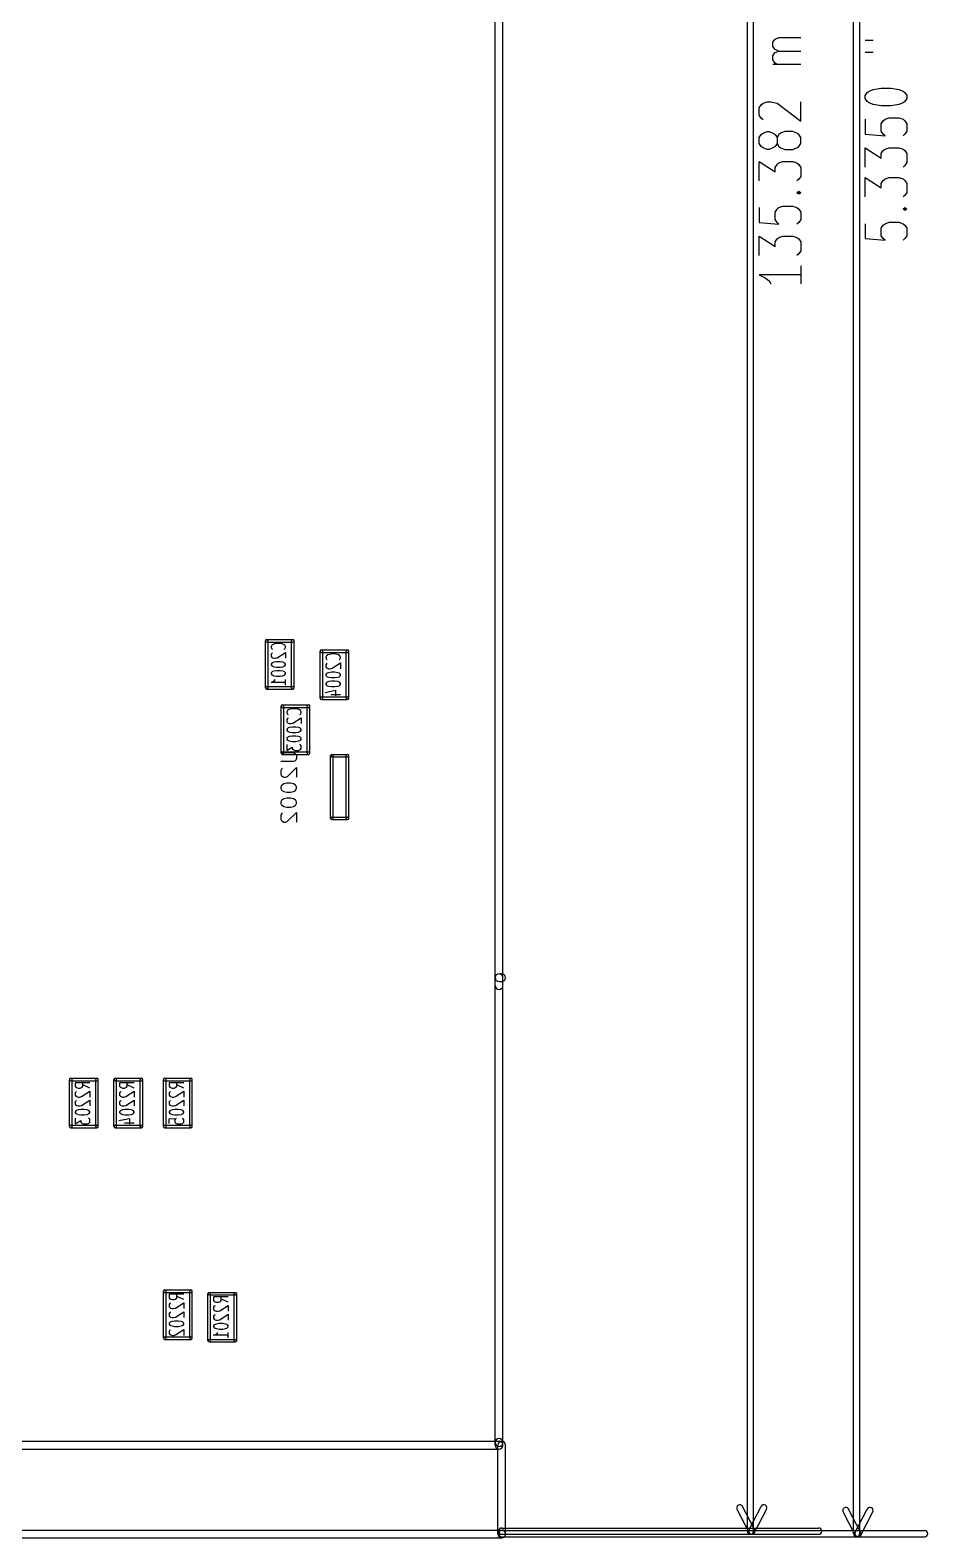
# Model space of a CAD drawing. Extents: x -29274 to 69862, y 24345 to 162744.
# Drawn here: x 52670 to 69862, y 24345 to 53210 of the extents above; entities that cross this region are included whole.
import ezdxf

# ---------------------------------------------------------------- set-up
doc = ezdxf.new("R2010")
doc.units = 0
doc.layers.add('BLACK', color=1, linetype='CONTINUOUS')

msp = doc.modelspace()

# ---------------------------------------------------------------- linework, layer by layer
at = {"layer": 'BLACK'}
for p, q in [((66406, 24474), (66406, 77774)), ((66526, 24474), (66526, 77774)), ((68438, 24426), (68438, 77776)), ((68558, 24426), (68558, 77776)), ((61575, 34920), (61575, 75920)), ((61725, 34920), (61725, 75920)), ((66896, 52981), (66935, 53039)), ((66896, 52896), (66896, 52981)), ((66935, 52839), (66896, 52896)), ((66935, 53039), (67011, 53067)), ((67011, 52810), (66935, 52839)), ((67011, 53067), (67430, 53067)), ((68662, 53016), (68814, 53016)), ((66896, 52724), (66935, 52781)), ((66896, 52639), (66896, 52724)), ((66935, 52581), (66896, 52639)), ((67430, 52553), (66896, 52553)), ((66935, 52781), (67011, 52810)), ((66973, 52553), (66935, 52581)), ((67011, 52810), (67430, 52810)), ((68662, 52787), (68814, 52787)), ((68662, 51959), (68700, 52016)), ((68662, 51902), (68662, 51959)), ((68700, 52016), (68738, 52045)), ((68738, 52045), (68814, 52074)), ((68814, 52074), (68967, 52102)), ((68967, 52102), (69157, 52102)), ((69157, 52102), (69309, 52074)), ((69309, 52074), (69386, 52045)), ((69386, 52045), (69424, 52016)), ((69424, 52016), (69462, 51959)), ((69462, 51959), (69462, 51902)), ((66630, 51725), (66668, 51782)), ((66630, 51582), (66630, 51725)), ((66668, 51782), (66706, 51811)), ((66706, 51811), (66782, 51839)), ((66782, 51839), (66858, 51839)), ((66858, 51839), (66973, 51811)), ((66973, 51811), (67430, 51468)), ((67430, 51468), (67430, 51839)), ((68700, 51845), (68662, 51902)), ((68738, 51816), (68700, 51845)), ((68814, 51788), (68738, 51816)), ((68967, 51759), (68814, 51788)), ((69157, 51759), (68967, 51759)), ((69309, 51788), (69157, 51759)), ((69386, 51816), (69309, 51788)), ((69424, 51845), (69386, 51816)), ((69462, 51902), (69424, 51845)), ((66668, 51525), (66630, 51582)), ((66706, 51496), (66668, 51525)), ((68662, 51503), (68662, 51217)), ((68967, 51417), (69005, 51474)), ((68967, 51274), (68967, 51417)), ((69005, 51474), (69043, 51503)), ((69043, 51503), (69119, 51531)), ((69119, 51531), (69309, 51531)), ((69309, 51531), (69386, 51503)), ((69386, 51503), (69424, 51474)), ((69424, 51474), (69462, 51417)), ((69462, 51417), (69462, 51274)), ((66630, 51154), (66668, 51211)), ((66630, 51040), (66630, 51154)), ((66668, 51211), (66706, 51240)), ((66706, 51240), (66782, 51268)), ((66782, 51268), (66820, 51268)), ((66820, 51268), (66896, 51240)), ((66896, 51240), (66935, 51211)), ((66935, 51211), (66973, 51154)), ((67011, 51211), (66973, 51154)), ((66973, 51154), (66973, 51040)), ((67049, 51240), (67011, 51211)), ((67125, 51268), (67049, 51240)), ((67277, 51268), (67125, 51268)), ((67354, 51240), (67277, 51268)), ((67392, 51211), (67354, 51240)), ((67430, 51154), (67392, 51211)), ((67430, 51040), (67430, 51154)), ((68662, 51217), (69043, 51188)), ((69005, 51217), (68967, 51274)), ((69043, 51188), (69005, 51217)), ((69424, 51217), (69386, 51188)), ((69462, 51274), (69424, 51217)), ((66668, 50982), (66630, 51040)), ((66706, 50954), (66668, 50982)), ((66782, 50925), (66706, 50954)), ((66820, 50925), (66782, 50925)), ((66896, 50954), (66820, 50925)), ((66935, 50982), (66896, 50954)), ((66973, 51040), (66935, 50982)), ((66973, 51040), (67011, 50982)), ((67011, 50982), (67049, 50954)), ((67049, 50954), (67125, 50925)), ((67125, 50925), (67277, 50925)), ((67277, 50925), (67354, 50954)), ((67354, 50954), (67392, 50982)), ((67392, 50982), (67430, 51040)), ((68662, 50589), (68662, 50960)), ((68662, 50960), (68967, 50760)), ((68967, 50846), (69005, 50903)), ((68967, 50760), (68967, 50846)), ((69005, 50903), (69043, 50932)), ((69043, 50932), (69119, 50960)), ((69119, 50960), (69309, 50960)), ((69309, 50960), (69386, 50932)), ((69386, 50932), (69424, 50903)), ((69424, 50903), (69462, 50846)), ((69462, 50846), (69462, 50674)), ((66630, 50326), (66630, 50697)), ((66630, 50697), (66935, 50497)), ((66935, 50583), (66973, 50640)), ((66935, 50497), (66935, 50583)), ((66973, 50640), (67011, 50669)), ((67011, 50669), (67087, 50697)), ((67087, 50697), (67277, 50697)), ((67277, 50697), (67354, 50669)), ((67354, 50669), (67392, 50640)), ((67392, 50640), (67430, 50583)), ((67430, 50583), (67430, 50411)), ((69424, 50617), (69386, 50589)), ((69462, 50674), (69424, 50617)), ((67392, 50354), (67354, 50326)), ((67430, 50411), (67392, 50354)), ((68662, 50018), (68662, 50389)), ((68662, 50389), (68967, 50189)), ((68967, 50275), (69005, 50332)), ((68967, 50189), (68967, 50275)), ((69005, 50332), (69043, 50361)), ((69043, 50361), (69119, 50389)), ((69119, 50389), (69309, 50389)), ((69309, 50389), (69386, 50361)), ((69386, 50361), (69424, 50332)), ((69424, 50332), (69462, 50275)), ((69462, 50275), (69462, 50103)), ((67354, 50097), (67392, 50125)), ((67392, 50068), (67354, 50097)), ((67354, 50097), (67430, 50097)), ((67392, 50125), (67430, 50097)), ((67430, 50097), (67392, 50068)), ((69424, 50046), (69386, 50018)), ((69462, 50103), (69424, 50046)), ((66630, 49812), (66630, 49526)), ((66935, 49726), (66973, 49783)), ((66935, 49583), (66935, 49726)), ((66973, 49783), (67011, 49812)), ((67011, 49812), (67087, 49840)), ((67087, 49840), (67277, 49840)), ((67277, 49840), (67354, 49812)), ((67354, 49812), (67392, 49783)), ((67392, 49783), (67430, 49726)), ((67430, 49726), (67430, 49583)), ((69386, 49789), (69424, 49817)), ((69424, 49760), (69386, 49789)), ((69386, 49789), (69462, 49789)), ((69424, 49817), (69462, 49789)), ((69462, 49789), (69424, 49760)), ((66630, 49526), (67011, 49497)), ((66973, 49526), (66935, 49583)), ((67011, 49497), (66973, 49526)), ((67392, 49526), (67354, 49497)), ((67430, 49583), (67392, 49526)), ((68662, 49504), (68662, 49218)), ((68967, 49418), (69005, 49475)), ((68967, 49275), (68967, 49418)), ((69005, 49475), (69043, 49504)), ((69043, 49504), (69119, 49532)), ((69119, 49532), (69309, 49532)), ((69309, 49532), (69386, 49504)), ((69386, 49504), (69424, 49475)), ((69424, 49475), (69462, 49418)), ((69462, 49418), (69462, 49275)), ((66630, 48898), (66630, 49269)), ((66630, 49269), (66935, 49069)), ((66935, 49155), (66973, 49212)), ((66935, 49069), (66935, 49155)), ((66973, 49212), (67011, 49241)), ((67011, 49241), (67087, 49269)), ((67087, 49269), (67277, 49269)), ((67277, 49269), (67354, 49241)), ((67354, 49241), (67392, 49212)), ((67392, 49212), (67430, 49155)), ((67430, 49155), (67430, 48983)), ((68662, 49218), (69043, 49189)), ((69005, 49218), (68967, 49275)), ((69043, 49189), (69005, 49218)), ((69424, 49218), (69386, 49189)), ((69462, 49275), (69424, 49218)), ((67392, 48926), (67354, 48898)), ((67430, 48983), (67392, 48926)), ((67430, 48527), (66630, 48527)), ((66630, 48527), (66744, 48470)), ((67430, 48698), (67430, 48355)), ((66744, 48470), (66820, 48412)), ((66820, 48412), (66858, 48355)), ((57175, 40620), (57175, 41520)), ((57200, 41545), (57700, 41545)), ((57200, 41495), (57700, 41495)), ((57225, 40620), (57225, 41520)), ((57297, 41433), (57283, 41408)), ((57283, 41408), (57283, 41391)), ((57283, 41391), (57297, 41365)), ((57297, 41279), (57283, 41262)), ((57323, 41451), (57297, 41433)), ((57297, 41365), (57310, 41356)), ((57310, 41288), (57297, 41279)), ((57350, 41459), (57323, 41451)), ((57403, 41468), (57350, 41459)), ((57443, 41468), (57403, 41468)), ((57403, 41193), (57563, 41296)), ((57497, 41459), (57443, 41468)), ((57523, 41451), (57497, 41459)), ((57550, 41433), (57523, 41451)), ((57537, 41356), (57550, 41365)), ((57563, 41408), (57550, 41433)), ((57550, 41365), (57563, 41391)), ((57563, 41391), (57563, 41408)), ((57563, 41296), (57563, 41185)), ((57675, 40620), (57675, 41520)), ((57725, 40620), (57725, 41520)), ((58225, 40420), (58225, 41320)), ((58250, 41345), (58750, 41345)), ((58250, 41295), (58750, 41295)), ((58275, 40420), (58275, 41320)), ((58725, 40420), (58725, 41320)), ((58775, 40420), (58775, 41320)), ((57283, 41262), (57283, 41219)), ((57283, 41219), (57297, 41202)), ((57297, 41091), (57283, 41074)), ((57283, 41074), (57283, 41057)), ((57283, 41057), (57297, 41040)), ((57297, 41202), (57310, 41193)), ((57310, 41100), (57297, 41091)), ((57297, 41040), (57310, 41031)), ((57310, 41193), (57337, 41185)), ((57337, 41108), (57310, 41100)), ((57310, 41031), (57337, 41022)), ((57337, 41185), (57363, 41185)), ((57390, 41117), (57337, 41108)), ((57337, 41022), (57390, 41014)), ((57363, 41185), (57403, 41193)), ((57457, 41117), (57390, 41117)), ((57390, 41014), (57457, 41014)), ((57510, 41108), (57457, 41117)), ((57457, 41014), (57510, 41022)), ((57537, 41100), (57510, 41108)), ((57510, 41022), (57537, 41031)), ((57550, 41091), (57537, 41100)), ((57537, 41031), (57550, 41040)), ((57563, 41074), (57550, 41091)), ((57550, 41040), (57563, 41057)), ((57563, 41057), (57563, 41074)), ((58347, 41233), (58333, 41208)), ((58333, 41208), (58333, 41191)), ((58333, 41191), (58347, 41165)), ((58347, 41079), (58333, 41062)), ((58333, 41062), (58333, 41019)), ((58333, 41019), (58347, 41002)), ((58373, 41251), (58347, 41233)), ((58347, 41165), (58360, 41156)), ((58360, 41088), (58347, 41079)), ((58347, 41002), (58360, 40993)), ((58360, 40993), (58387, 40985)), ((58400, 41259), (58373, 41251)), ((58453, 41268), (58400, 41259)), ((58413, 40985), (58453, 40993)), ((58493, 41268), (58453, 41268)), ((58453, 40993), (58613, 41096)), ((58547, 41259), (58493, 41268)), ((58573, 41251), (58547, 41259)), ((58600, 41233), (58573, 41251)), ((58587, 41156), (58600, 41165)), ((58613, 41208), (58600, 41233)), ((58600, 41165), (58613, 41191)), ((58613, 41191), (58613, 41208)), ((58613, 41096), (58613, 40985)), ((57297, 40920), (57283, 40903)), ((57283, 40903), (57283, 40886)), ((57283, 40886), (57297, 40869)), ((57283, 40723), (57323, 40740)), ((57563, 40723), (57283, 40723)), ((57310, 40929), (57297, 40920)), ((57297, 40869), (57310, 40860)), ((57337, 40937), (57310, 40929)), ((57310, 40860), (57337, 40851)), ((57323, 40740), (57350, 40758)), ((57390, 40946), (57337, 40937)), ((57337, 40851), (57390, 40843)), ((57350, 40758), (57363, 40775)), ((57457, 40946), (57390, 40946)), ((57390, 40843), (57457, 40843)), ((57510, 40937), (57457, 40946)), ((57457, 40843), (57510, 40851)), ((57537, 40929), (57510, 40937)), ((57510, 40851), (57537, 40860)), ((57550, 40920), (57537, 40929)), ((57537, 40860), (57550, 40869)), ((57563, 40903), (57550, 40920)), ((57550, 40869), (57563, 40886)), ((57563, 40886), (57563, 40903)), ((57563, 40672), (57563, 40775)), ((58347, 40891), (58333, 40874)), ((58333, 40874), (58333, 40857)), ((58333, 40857), (58347, 40840)), ((58347, 40720), (58333, 40703)), ((58333, 40703), (58333, 40686)), ((58360, 40900), (58347, 40891)), ((58347, 40840), (58360, 40831)), ((58360, 40729), (58347, 40720)), ((58387, 40908), (58360, 40900)), ((58360, 40831), (58387, 40822)), ((58387, 40737), (58360, 40729)), ((58387, 40985), (58413, 40985)), ((58440, 40917), (58387, 40908)), ((58387, 40822), (58440, 40814)), ((58440, 40746), (58387, 40737)), ((58507, 40917), (58440, 40917)), ((58440, 40814), (58507, 40814)), ((58507, 40746), (58440, 40746)), ((58560, 40908), (58507, 40917)), ((58507, 40814), (58560, 40822)), ((58560, 40737), (58507, 40746)), ((58587, 40900), (58560, 40908)), ((58560, 40822), (58587, 40831)), ((58587, 40729), (58560, 40737)), ((58600, 40891), (58587, 40900)), ((58587, 40831), (58600, 40840)), ((58600, 40720), (58587, 40729)), ((58613, 40874), (58600, 40891)), ((58600, 40840), (58613, 40857)), ((58613, 40703), (58600, 40720)), ((58613, 40857), (58613, 40874)), ((58613, 40686), (58613, 40703)), ((57200, 40645), (57700, 40645)), ((57200, 40595), (57700, 40595)), ((58250, 40445), (58750, 40445)), ((58320, 40532), (58520, 40575)), ((58333, 40686), (58347, 40669)), ((58347, 40669), (58360, 40660)), ((58360, 40660), (58387, 40651)), ((58387, 40651), (58440, 40643)), ((58427, 40489), (58613, 40489)), ((58440, 40643), (58507, 40643)), ((58507, 40643), (58560, 40651)), ((58520, 40575), (58520, 40463)), ((58560, 40651), (58587, 40660)), ((58587, 40660), (58600, 40669)), ((58600, 40669), (58613, 40686)), ((57475, 39370), (57475, 40270)), ((57500, 40295), (58000, 40295)), ((57500, 40245), (58000, 40245)), ((57525, 39370), (57525, 40270)), ((57597, 40183), (57583, 40158)), ((57583, 40158), (57583, 40141)), ((57583, 40141), (57597, 40115)), ((57623, 40201), (57597, 40183)), ((57650, 40209), (57623, 40201)), ((57703, 40218), (57650, 40209)), ((57743, 40218), (57703, 40218)), ((57797, 40209), (57743, 40218)), ((57823, 40201), (57797, 40209)), ((57850, 40183), (57823, 40201)), ((57863, 40158), (57850, 40183)), ((57850, 40115), (57863, 40141)), ((57863, 40141), (57863, 40158)), ((57975, 39370), (57975, 40270)), ((58025, 39370), (58025, 40270)), ((58250, 40395), (58750, 40395)), ((57597, 40029), (57583, 40012)), ((57583, 40012), (57583, 39969)), ((57583, 39969), (57597, 39952)), ((57597, 39841), (57583, 39824)), ((57597, 40115), (57610, 40106)), ((57610, 40038), (57597, 40029)), ((57597, 39952), (57610, 39943)), ((57610, 39850), (57597, 39841)), ((57610, 39943), (57637, 39935)), ((57637, 39858), (57610, 39850)), ((57637, 39935), (57663, 39935)), ((57690, 39867), (57637, 39858)), ((57663, 39935), (57703, 39943)), ((57757, 39867), (57690, 39867)), ((57703, 39943), (57863, 40046)), ((57810, 39858), (57757, 39867)), ((57837, 39850), (57810, 39858)), ((57837, 40106), (57850, 40115)), ((57850, 39841), (57837, 39850)), ((57863, 39824), (57850, 39841)), ((57863, 40046), (57863, 39935)), ((57583, 39824), (57583, 39807)), ((57583, 39807), (57597, 39790)), ((57597, 39670), (57583, 39653)), ((57583, 39653), (57583, 39636)), ((57583, 39636), (57597, 39619)), ((57597, 39790), (57610, 39781)), ((57610, 39679), (57597, 39670)), ((57597, 39619), (57610, 39610)), ((57610, 39781), (57637, 39772)), ((57637, 39687), (57610, 39679)), ((57610, 39610), (57637, 39601)), ((57637, 39772), (57690, 39764)), ((57690, 39696), (57637, 39687)), ((57637, 39601), (57690, 39593)), ((57690, 39764), (57757, 39764)), ((57757, 39696), (57690, 39696)), ((57690, 39593), (57757, 39593)), ((57757, 39764), (57810, 39772)), ((57810, 39687), (57757, 39696)), ((57757, 39593), (57810, 39601)), ((57810, 39772), (57837, 39781)), ((57837, 39679), (57810, 39687)), ((57810, 39601), (57837, 39610)), ((57837, 39781), (57850, 39790)), ((57850, 39670), (57837, 39679)), ((57837, 39610), (57850, 39619)), ((57850, 39790), (57863, 39807)), ((57863, 39653), (57850, 39670)), ((57850, 39619), (57863, 39636)), ((57863, 39807), (57863, 39824)), ((57863, 39636), (57863, 39653)), ((57471, 39378), (57714, 39378)), ((57500, 39395), (58000, 39395)), ((57500, 39345), (58000, 39345)), ((57583, 39533), (57583, 39422)), ((57583, 39422), (57690, 39482)), ((57690, 39482), (57690, 39456)), ((57690, 39456), (57703, 39439)), ((57703, 39439), (57717, 39430)), ((57714, 39378), (57743, 39363)), ((57717, 39430), (57743, 39422)), ((57743, 39422), (57810, 39422)), ((57743, 39363), (57757, 39349)), ((57757, 39349), (57771, 39320)), ((57771, 39263), (57757, 39235)), ((57771, 39320), (57771, 39263)), ((57810, 39422), (57837, 39430)), ((57850, 39525), (57837, 39533)), ((57837, 39430), (57850, 39439)), ((57863, 39508), (57850, 39525)), ((57850, 39439), (57863, 39456)), ((57863, 39456), (57863, 39508)), ((58425, 38120), (58425, 39320)), ((58450, 39345), (58750, 39345)), ((58450, 39295), (58750, 39295)), ((58475, 38120), (58475, 39320)), ((58725, 38120), (58725, 39320)), ((58775, 38120), (58775, 39320)), ((57714, 39206), (57471, 39206)), ((57486, 39064), (57471, 39035)), ((57471, 39035), (57471, 38964)), ((57500, 39078), (57486, 39064)), ((57600, 38921), (57771, 39092)), ((57743, 39220), (57714, 39206)), ((57757, 39235), (57743, 39220)), ((57771, 39092), (57771, 38906)), ((57471, 38964), (57486, 38935)), ((57486, 38749), (57471, 38720)), ((57471, 38720), (57471, 38692)), ((57471, 38692), (57486, 38663)), ((57486, 38935), (57500, 38921)), ((57500, 38763), (57486, 38749)), ((57500, 38921), (57529, 38906)), ((57529, 38778), (57500, 38763)), ((57529, 38906), (57557, 38906)), ((57586, 38792), (57529, 38778)), ((57557, 38906), (57600, 38921)), ((57657, 38792), (57586, 38792)), ((57714, 38778), (57657, 38792)), ((57743, 38763), (57714, 38778)), ((57757, 38749), (57743, 38763)), ((57771, 38720), (57757, 38749)), ((57757, 38663), (57771, 38692)), ((57771, 38692), (57771, 38720)), ((57486, 38463), (57471, 38434)), ((57471, 38434), (57471, 38406)), ((57471, 38406), (57486, 38377)), ((57486, 38663), (57500, 38649)), ((57500, 38477), (57486, 38463)), ((57500, 38649), (57529, 38635)), ((57529, 38492), (57500, 38477)), ((57529, 38635), (57586, 38620)), ((57586, 38506), (57529, 38492)), ((57586, 38620), (57657, 38620)), ((57657, 38506), (57586, 38506)), ((57657, 38620), (57714, 38635)), ((57714, 38492), (57657, 38506)), ((57714, 38635), (57743, 38649)), ((57743, 38477), (57714, 38492)), ((57743, 38649), (57757, 38663)), ((57757, 38463), (57743, 38477)), ((57771, 38434), (57757, 38463)), ((57757, 38377), (57771, 38406)), ((57771, 38406), (57771, 38434)), ((57486, 38206), (57471, 38177)), ((57471, 38177), (57471, 38106)), ((57471, 38106), (57486, 38077)), ((57486, 38377), (57500, 38363)), ((57500, 38220), (57486, 38206)), ((57500, 38363), (57529, 38349)), ((57529, 38349), (57586, 38334)), ((57586, 38334), (57657, 38334)), ((57600, 38063), (57771, 38234)), ((57657, 38334), (57714, 38349)), ((57714, 38349), (57743, 38363)), ((57743, 38363), (57757, 38377)), ((57771, 38234), (57771, 38048)), ((58450, 38145), (58750, 38145)), ((57486, 38077), (57500, 38063)), ((57500, 38063), (57529, 38048)), ((57529, 38048), (57557, 38048)), ((57557, 38048), (57600, 38063)), ((58450, 38095), (58750, 38095)), ((61575, 26170), (61575, 35070)), ((61650, 35145), (61700, 35145)), ((61650, 34995), (61700, 34995)), ((61725, 26170), (61725, 35070)), ((53425, 32220), (53425, 33120)), ((53450, 33145), (53950, 33145)), ((53450, 33095), (53950, 33095)), ((53475, 32220), (53475, 33120)), ((53813, 33059), (53533, 33059)), ((53533, 33059), (53533, 32991)), ((53533, 32991), (53547, 32973)), ((53547, 32973), (53560, 32965)), ((53560, 32965), (53587, 32956)), ((53587, 32956), (53627, 32956)), ((53627, 32956), (53653, 32965)), ((53653, 32965), (53667, 32973)), ((53667, 32973), (53680, 32991)), ((53680, 32991), (53680, 33059)), ((53813, 32956), (53680, 33016)), ((53925, 32220), (53925, 33120)), ((53975, 32220), (53975, 33120)), ((54275, 32220), (54275, 33120)), ((54300, 33145), (54800, 33145)), ((54300, 33095), (54800, 33095)), ((54325, 32220), (54325, 33120)), ((54663, 33059), (54383, 33059)), ((54383, 33059), (54383, 32991)), ((54383, 32991), (54397, 32973)), ((54397, 32973), (54410, 32965)), ((54410, 32965), (54437, 32956)), ((54437, 32956), (54477, 32956)), ((54477, 32956), (54503, 32965)), ((54503, 32965), (54517, 32973)), ((54517, 32973), (54530, 32991)), ((54530, 32991), (54530, 33059)), ((54663, 32956), (54530, 33016)), ((54775, 32220), (54775, 33120)), ((54825, 32220), (54825, 33120)), ((55225, 32220), (55225, 33120)), ((55250, 33145), (55750, 33145)), ((55250, 33095), (55750, 33095)), ((55275, 32220), (55275, 33120)), ((55613, 33059), (55333, 33059)), ((55333, 33059), (55333, 32991)), ((55333, 32991), (55347, 32973)), ((55347, 32973), (55360, 32965)), ((55360, 32965), (55387, 32956)), ((55387, 32956), (55427, 32956)), ((55427, 32956), (55453, 32965)), ((55453, 32965), (55467, 32973)), ((55467, 32973), (55480, 32991)), ((55480, 32991), (55480, 33059)), ((55613, 32956), (55480, 33016)), ((55725, 32220), (55725, 33120)), ((55775, 32220), (55775, 33120)), ((53547, 32879), (53533, 32862)), ((53533, 32862), (53533, 32819)), ((53533, 32819), (53547, 32802)), ((53547, 32708), (53533, 32691)), ((53533, 32691), (53533, 32648)), ((53533, 32648), (53547, 32631)), ((53560, 32888), (53547, 32879)), ((53547, 32802), (53560, 32793)), ((53560, 32717), (53547, 32708)), ((53547, 32631), (53560, 32622)), ((53560, 32793), (53587, 32785)), ((53560, 32622), (53587, 32614)), ((53587, 32785), (53613, 32785)), ((53613, 32785), (53653, 32793)), ((53613, 32614), (53653, 32622)), ((53653, 32793), (53813, 32896)), ((53653, 32622), (53813, 32725)), ((53813, 32896), (53813, 32785)), ((53813, 32725), (53813, 32614)), ((54397, 32879), (54383, 32862)), ((54383, 32862), (54383, 32819)), ((54383, 32819), (54397, 32802)), ((54397, 32708), (54383, 32691)), ((54383, 32691), (54383, 32648)), ((54383, 32648), (54397, 32631)), ((54410, 32888), (54397, 32879)), ((54397, 32802), (54410, 32793)), ((54410, 32717), (54397, 32708)), ((54397, 32631), (54410, 32622)), ((54410, 32793), (54437, 32785)), ((54410, 32622), (54437, 32614)), ((54437, 32785), (54463, 32785)), ((54463, 32785), (54503, 32793)), ((54463, 32614), (54503, 32622)), ((54503, 32793), (54663, 32896)), ((54503, 32622), (54663, 32725)), ((54663, 32896), (54663, 32785)), ((54663, 32725), (54663, 32614)), ((55347, 32879), (55333, 32862)), ((55333, 32862), (55333, 32819)), ((55333, 32819), (55347, 32802)), ((55347, 32708), (55333, 32691)), ((55333, 32691), (55333, 32648)), ((55333, 32648), (55347, 32631)), ((55360, 32888), (55347, 32879)), ((55347, 32802), (55360, 32793)), ((55360, 32717), (55347, 32708)), ((55347, 32631), (55360, 32622)), ((55360, 32793), (55387, 32785)), ((55360, 32622), (55387, 32614)), ((55387, 32785), (55413, 32785)), ((55413, 32785), (55453, 32793)), ((55413, 32614), (55453, 32622)), ((55453, 32793), (55613, 32896)), ((55453, 32622), (55613, 32725)), ((55613, 32896), (55613, 32785)), ((55613, 32725), (55613, 32614)), ((53547, 32520), (53533, 32503)), ((53533, 32503), (53533, 32486)), ((53533, 32486), (53547, 32469)), ((53533, 32383), (53533, 32272)), ((53533, 32272), (53640, 32332)), ((53560, 32529), (53547, 32520)), ((53547, 32469), (53560, 32460)), ((53587, 32537), (53560, 32529)), ((53560, 32460), (53587, 32451)), ((53587, 32614), (53613, 32614)), ((53640, 32546), (53587, 32537)), ((53587, 32451), (53640, 32443)), ((53707, 32546), (53640, 32546)), ((53640, 32443), (53707, 32443)), ((53640, 32332), (53640, 32306)), ((53760, 32537), (53707, 32546)), ((53707, 32443), (53760, 32451)), ((53787, 32529), (53760, 32537)), ((53760, 32451), (53787, 32460)), ((53800, 32520), (53787, 32529)), ((53787, 32460), (53800, 32469)), ((53800, 32375), (53787, 32383)), ((53813, 32503), (53800, 32520)), ((53800, 32469), (53813, 32486)), ((53813, 32358), (53800, 32375)), ((53813, 32486), (53813, 32503)), ((53813, 32306), (53813, 32358)), ((54370, 32332), (54570, 32375)), ((54397, 32520), (54383, 32503)), ((54383, 32503), (54383, 32486)), ((54383, 32486), (54397, 32469)), ((54410, 32529), (54397, 32520)), ((54397, 32469), (54410, 32460)), ((54437, 32537), (54410, 32529)), ((54410, 32460), (54437, 32451)), ((54437, 32614), (54463, 32614)), ((54490, 32546), (54437, 32537)), ((54437, 32451), (54490, 32443)), ((54557, 32546), (54490, 32546)), ((54490, 32443), (54557, 32443)), ((54610, 32537), (54557, 32546)), ((54557, 32443), (54610, 32451)), ((54570, 32375), (54570, 32263)), ((54637, 32529), (54610, 32537)), ((54610, 32451), (54637, 32460)), ((54650, 32520), (54637, 32529)), ((54637, 32460), (54650, 32469)), ((54663, 32503), (54650, 32520)), ((54650, 32469), (54663, 32486)), ((54663, 32486), (54663, 32503)), ((55347, 32520), (55333, 32503)), ((55333, 32503), (55333, 32486)), ((55333, 32486), (55347, 32469)), ((55333, 32366), (55467, 32375)), ((55333, 32280), (55333, 32366)), ((55360, 32529), (55347, 32520)), ((55347, 32469), (55360, 32460)), ((55387, 32537), (55360, 32529)), ((55360, 32460), (55387, 32451)), ((55387, 32614), (55413, 32614)), ((55440, 32546), (55387, 32537)), ((55387, 32451), (55440, 32443)), ((55507, 32546), (55440, 32546)), ((55440, 32443), (55507, 32443)), ((55453, 32366), (55440, 32349)), ((55440, 32349), (55440, 32306)), ((55467, 32375), (55453, 32366)), ((55560, 32537), (55507, 32546)), ((55507, 32443), (55560, 32451)), ((55587, 32529), (55560, 32537)), ((55560, 32451), (55587, 32460)), ((55600, 32520), (55587, 32529)), ((55587, 32460), (55600, 32469)), ((55600, 32366), (55587, 32375)), ((55613, 32503), (55600, 32520)), ((55600, 32469), (55613, 32486)), ((55613, 32349), (55600, 32366)), ((55613, 32486), (55613, 32503)), ((55613, 32306), (55613, 32349)), ((53450, 32245), (53950, 32245)), ((53450, 32195), (53950, 32195)), ((53640, 32306), (53653, 32289)), ((53653, 32289), (53667, 32280)), ((53667, 32280), (53693, 32272)), ((53693, 32272), (53760, 32272)), ((53760, 32272), (53787, 32280)), ((53787, 32280), (53800, 32289)), ((53800, 32289), (53813, 32306)), ((54300, 32245), (54800, 32245)), ((54300, 32195), (54800, 32195)), ((54477, 32289), (54663, 32289)), ((55250, 32245), (55750, 32245)), ((55250, 32195), (55750, 32195)), ((55440, 32306), (55453, 32289)), ((55453, 32289), (55467, 32280)), ((55467, 32280), (55493, 32272)), ((55493, 32272), (55560, 32272)), ((55560, 32272), (55587, 32280)), ((55587, 32280), (55600, 32289)), ((55600, 32289), (55613, 32306)), ((55225, 28170), (55225, 29070)), ((55250, 29095), (55750, 29095)), ((55250, 29045), (55750, 29045)), ((55275, 28170), (55275, 29070)), ((55613, 29009), (55333, 29009)), ((55333, 29009), (55333, 28941)), ((55333, 28941), (55347, 28923)), ((55347, 28923), (55360, 28915)), ((55360, 28915), (55387, 28906)), ((55387, 28906), (55427, 28906)), ((55427, 28906), (55453, 28915)), ((55453, 28915), (55467, 28923)), ((55467, 28923), (55480, 28941)), ((55480, 28941), (55480, 29009)), ((55613, 28906), (55480, 28966)), ((55725, 28170), (55725, 29070)), ((55775, 28170), (55775, 29070)), ((56075, 28120), (56075, 29020)), ((56100, 29045), (56600, 29045)), ((56100, 28995), (56600, 28995)), ((56125, 28120), (56125, 29020)), ((56463, 28959), (56183, 28959)), ((56183, 28959), (56183, 28891)), ((56183, 28891), (56197, 28873)), ((56197, 28873), (56210, 28865)), ((56210, 28865), (56237, 28856)), ((56277, 28856), (56303, 28865)), ((56303, 28865), (56317, 28873)), ((56317, 28873), (56330, 28891)), ((56330, 28891), (56330, 28959)), ((56463, 28856), (56330, 28916)), ((56575, 28120), (56575, 29020)), ((56625, 28120), (56625, 29020)), ((55347, 28829), (55333, 28812)), ((55333, 28812), (55333, 28769)), ((55333, 28769), (55347, 28752)), ((55347, 28658), (55333, 28641)), ((55333, 28641), (55333, 28598)), ((55333, 28598), (55347, 28581)), ((55360, 28838), (55347, 28829)), ((55347, 28752), (55360, 28743)), ((55360, 28667), (55347, 28658)), ((55347, 28581), (55360, 28572)), ((55360, 28743), (55387, 28735)), ((55387, 28735), (55413, 28735)), ((55413, 28735), (55453, 28743)), ((55453, 28743), (55613, 28846)), ((55453, 28572), (55613, 28675)), ((55613, 28846), (55613, 28735)), ((55613, 28675), (55613, 28564)), ((56197, 28779), (56183, 28762)), ((56183, 28762), (56183, 28719)), ((56183, 28719), (56197, 28702)), ((56197, 28608), (56183, 28591)), ((56183, 28591), (56183, 28548)), ((56210, 28788), (56197, 28779)), ((56197, 28702), (56210, 28693)), ((56210, 28617), (56197, 28608)), ((56210, 28693), (56237, 28685)), ((56237, 28856), (56277, 28856)), ((56237, 28685), (56263, 28685)), ((56263, 28685), (56303, 28693)), ((56303, 28693), (56463, 28796)), ((56303, 28522), (56463, 28625)), ((56463, 28796), (56463, 28685)), ((56463, 28625), (56463, 28514)), ((55347, 28470), (55333, 28453)), ((55333, 28453), (55333, 28436)), ((55333, 28436), (55347, 28419)), ((55347, 28316), (55333, 28299)), ((55333, 28299), (55333, 28256)), ((55360, 28479), (55347, 28470)), ((55347, 28419), (55360, 28410)), ((55360, 28325), (55347, 28316)), ((55360, 28572), (55387, 28564)), ((55387, 28487), (55360, 28479)), ((55360, 28410), (55387, 28401)), ((55387, 28564), (55413, 28564)), ((55440, 28496), (55387, 28487)), ((55387, 28401), (55440, 28393)), ((55413, 28564), (55453, 28572)), ((55507, 28496), (55440, 28496)), ((55440, 28393), (55507, 28393)), ((55453, 28230), (55613, 28333)), ((55560, 28487), (55507, 28496)), ((55507, 28393), (55560, 28401)), ((55587, 28479), (55560, 28487)), ((55560, 28401), (55587, 28410)), ((55600, 28470), (55587, 28479)), ((55587, 28410), (55600, 28419)), ((55613, 28453), (55600, 28470)), ((55600, 28419), (55613, 28436)), ((55613, 28436), (55613, 28453)), ((55613, 28333), (55613, 28222)), ((56183, 28548), (56197, 28531)), ((56197, 28420), (56183, 28403)), ((56183, 28403), (56183, 28386)), ((56183, 28386), (56197, 28369)), ((56197, 28531), (56210, 28522)), ((56210, 28429), (56197, 28420)), ((56197, 28369), (56210, 28360)), ((56210, 28522), (56237, 28514)), ((56237, 28437), (56210, 28429)), ((56210, 28360), (56237, 28351)), ((56237, 28514), (56263, 28514)), ((56290, 28446), (56237, 28437)), ((56237, 28351), (56290, 28343)), ((56263, 28514), (56303, 28522)), ((56357, 28446), (56290, 28446)), ((56290, 28343), (56357, 28343)), ((56410, 28437), (56357, 28446)), ((56357, 28343), (56410, 28351)), ((56437, 28429), (56410, 28437)), ((56410, 28351), (56437, 28360)), ((56450, 28420), (56437, 28429)), ((56437, 28360), (56450, 28369)), ((56463, 28403), (56450, 28420)), ((56450, 28369), (56463, 28386)), ((56463, 28386), (56463, 28403)), ((55250, 28195), (55750, 28195)), ((55250, 28145), (55750, 28145)), ((55333, 28256), (55347, 28239)), ((55347, 28239), (55360, 28230)), ((55360, 28230), (55387, 28222)), ((55387, 28222), (55413, 28222)), ((55413, 28222), (55453, 28230)), ((56100, 28145), (56600, 28145)), ((56100, 28095), (56600, 28095)), ((56183, 28223), (56223, 28240)), ((56463, 28223), (56183, 28223)), ((56223, 28240), (56250, 28258)), ((56250, 28258), (56263, 28275)), ((56463, 28172), (56463, 28275)), ((34150, 26195), (61650, 26195)), ((34150, 26045), (61650, 26045)), ((61575, 26120), (61575, 26170)), ((61625, 24420), (61625, 26120)), ((61725, 26120), (61725, 26170)), ((61775, 24420), (61775, 26120)), ((66437, 24447), (66207, 24889)), ((66543, 24503), (66313, 24945)), ((66438, 24503), (66668, 24945)), ((66544, 24447), (66774, 24889)), ((68469, 24399), (68239, 24841)), ((68575, 24455), (68345, 24897)), ((68470, 24455), (68700, 24897)), ((68576, 24399), (68806, 24841)), ((-8450, 24495), (61700, 24495)), ((-8450, 24345), (61700, 24345)), ((61700, 24533), (67770, 24533)), ((61700, 24484), (69802, 24484)), ((61700, 24413), (67770, 24413)), ((61700, 24364), (69802, 24364))]:
    msp.add_line(p, q, dxfattribs=at)
for centre, radius, start, end in [((57200, 41520), 25, 360, 540), ((57200, 41520), 25, 90, 270), ((57700, 41520), 25, 360, 540), ((57700, 41520), 25, 270, 450), ((58250, 41320), 25, 360, 540), ((58250, 41320), 25, 90, 270), ((58750, 41320), 25, 360, 540), ((58750, 41320), 25, 270, 450), ((57200, 40620), 25, 90, 270), ((57200, 40620), 25, 180, 360), ((57700, 40620), 25, 180, 360), ((57700, 40620), 25, 270, 450), ((58250, 40420), 25, 90, 270), ((58250, 40420), 25, 180, 360), ((58750, 40420), 25, 180, 360), ((58750, 40420), 25, 270, 450), ((57500, 40270), 25, 90, 270), ((57500, 40270), 25, 360, 540), ((58000, 40270), 25, 360, 540), ((58000, 40270), 25, 270, 450), ((57500, 39370), 25, 90, 270), ((57500, 39370), 25, 180, 360), ((58000, 39370), 25, 180, 360), ((58000, 39370), 25, 270, 450), ((58450, 39320), 25, 360, 540), ((58450, 39320), 25, 90, 270), ((58750, 39320), 25, 360, 540), ((58750, 39320), 25, 270, 450), ((58450, 38120), 25, 90, 270), ((58450, 38120), 25, 180, 360), ((58750, 38120), 25, 180, 360), ((58750, 38120), 25, 270, 450), ((61650, 35070), 75, 90, 270), ((61650, 35070), 75, 360, 540), ((61700, 35070), 75, 270, 450), ((61650, 34920), 75, 180, 360), ((53450, 33120), 25, 90, 270), ((53450, 33120), 25, 360, 540), ((53950, 33120), 25, 360, 540), ((53950, 33120), 25, 270, 450), ((54300, 33120), 25, 90, 270), ((54300, 33120), 25, 360, 540), ((54800, 33120), 25, 360, 540), ((54800, 33120), 25, 270, 450), ((55250, 33120), 25, 90, 270), ((55250, 33120), 25, 360, 540), ((55750, 33120), 25, 360, 540), ((55750, 33120), 25, 270, 450), ((53450, 32220), 25, 90, 270), ((53450, 32220), 25, 180, 360), ((53950, 32220), 25, 180, 360), ((53950, 32220), 25, 270, 450), ((54300, 32220), 25, 90, 270), ((54300, 32220), 25, 180, 360), ((54800, 32220), 25, 180, 360), ((54800, 32220), 25, 270, 450), ((55250, 32220), 25, 90, 270), ((55250, 32220), 25, 180, 360), ((55750, 32220), 25, 180, 360), ((55750, 32220), 25, 270, 450), ((55250, 29070), 25, 90, 270), ((55250, 29070), 25, 360, 540), ((55750, 29070), 25, 360, 540), ((55750, 29070), 25, 270, 450), ((56100, 29020), 25, 90, 270), ((56100, 29020), 25, 360, 540), ((56600, 29020), 25, 360, 540), ((56600, 29020), 25, 270, 450), ((55250, 28170), 25, 90, 270), ((55250, 28170), 25, 180, 360), ((55750, 28170), 25, 180, 360), ((55750, 28170), 25, 270, 450), ((56100, 28120), 25, 90, 270), ((56100, 28120), 25, 180, 360), ((56600, 28120), 25, 180, 360), ((56600, 28120), 25, 270, 450), ((61650, 26170), 75, 360, 540), ((61650, 26170), 75, 180, 360), ((61650, 26120), 75, 180, 360), ((61700, 26120), 75, 360, 540), ((61650, 26120), 75, 270, 450), ((66260, 24917), 60, 387, 567), ((66721, 24917), 60, 332, 512), ((68292, 24869), 60, 387, 567), ((68753, 24869), 60, 332, 512), ((61700, 24420), 75, 180, 360), ((61700, 24473), 60, 90, 270), ((61700, 24424), 60, 90, 270), ((61700, 24420), 75, 270, 450), ((66466, 24474), 60, 180, 360), ((66491, 24475), 60, 152, 332), ((66490, 24475), 60, 207, 387), ((67770, 24473), 60, 270, 450), ((68498, 24426), 60, 180, 360), ((68523, 24427), 60, 152, 332), ((68522, 24427), 60, 207, 387), ((69802, 24424), 60, 270, 450)]:
    msp.add_arc(centre, radius, start, end, dxfattribs=at)

doc.saveas('drawing.dxf')
